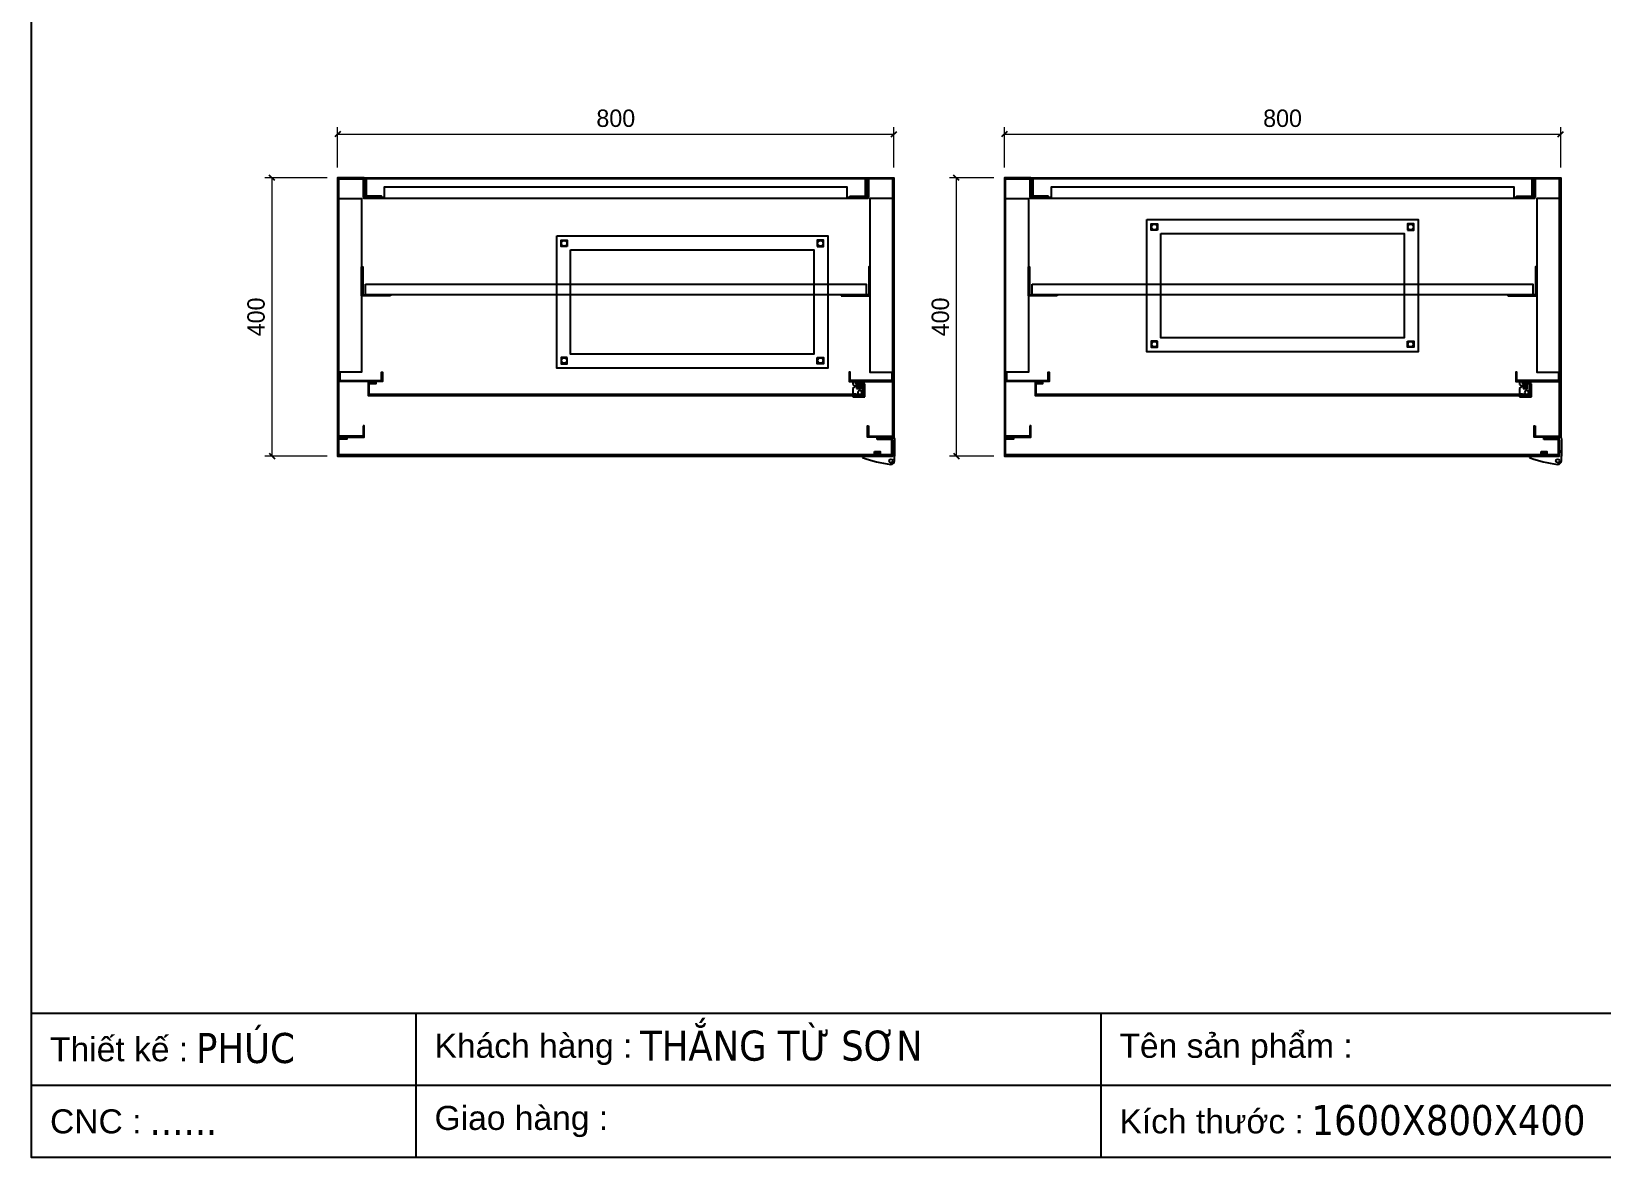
# Model space of a CAD drawing. Header units: millimetres. Extents: x 0 to 5132, y 0 to 3629.
# Drawn here: x 0 to 2258, y 0 to 1619 of the extents above; entities that cross this region are included whole.
import ezdxf
from ezdxf.enums import TextEntityAlignment as Align

# ---------------------------------------------------------------- set-up
doc = ezdxf.new("R2010")
doc.units = ezdxf.units.MM
doc.layers.add('DIM', color=253, linetype='Continuous')
doc.styles.add('Arial', font='arial.ttf')
doc.styles.add('Tahoma (Input Text)', font='tahoma.ttf')
doc.dimstyles.new('Dim-25', dxfattribs={"dimtxt": 25, "dimasz": 8, "dimexe": 10, "dimexo": 15, "dimgap": 10, "dimtad": 1, "dimdec": 0, "dimtxsty": 'Standard', "dimblk": 'OBLIQUE', "dimcen": 10, "dimclrd": 5, "dimclre": 5, "dimclrt": 3, "dimazin": 3, "dimtfac": 1, "dimtdec": 0, "dimtmove": 0, "dimatfit": 3, "dimldrblk": 'OBLIQUE', "dimlwd": 9, "dimlwe": 9})

# ---------------------------------------------------------------- blocks, each defined once
blk = doc.blocks.new('khungtenAsean2')
at = {"color": 7}
for p, q in [((2970, -1980), (0, -1980)), ((320, -1980), (320, -2100)), ((890, -1980), (890, -2100)), ((2020, -2040), (0, -2040))]:
    blk.add_line(p, q, dxfattribs=at)
blk.add_lwpolyline([(0, 0), (2970, 0), (2970, -2100), (0, -2100)], close=True, dxfattribs=at)
at = {"color": 2, "char_height": 20, "width": 917.634, "attachment_point": 4, "style": 'Arial'}
for s, insert in [('  Thiết kế :', (0, -2010)), ('  Khách hàng :', (320, -2010)), ('  Tên sản phẩm :', (890, -2010)), ('  CNC :', (0, -2070)), ('  Giao hàng :', (320, -2070)), ('  Kích thước :', (890, -2070))]:
    blk.add_mtext(s, dxfattribs=dict(at, insert=insert))
at = {"color": 1, "style": 'Tahoma (Input Text)', "flags": 8}
for tag, p in [('#01', (137.1, -2021.3)), ('#03', (506.6, -2019.3)), ('#05', (1106.6, -2021.3)), ('#07', (1834.7, -2021.3)), ('#09', (2146.7, -2021.3)), ('#02', (98.5, -2081.3)), ('#04', (486.1, -2081.3)), ('#06', (1065.3, -2081.3)), ('#08', (1817.4, -2081.3)), ('#10', (2146.7, -2081.3))]:
    blk.add_attdef(tag, p, '', height=25, dxfattribs=at)
blk.add_attdef('#11', text='', height=25, dxfattribs=at).set_placement((2915, -2067.3), align=Align.CENTER)
blk = doc.blocks.new('HL003-2-3')
h = blk.add_hatch()
h.set_pattern_fill('ANSI31', color=2, scale=0.5, style=0)
h.set_pattern_definition([(45, (8435.407, 86016.9664), (-1.122532015, 1.122532015), [])])
h.paths.add_polyline_path([(11, 10), (5, 10), (5, 0), (11, 0)])
at = {"color": 1}
for p, q in [((0, 22), (17, 22)), ((0, 20), (0, 22)), ((0, 20), (15, 20)), ((4, 18), (0, 18)), ((0, 10), (0, 18)), ((0, 10), (8, 3)), ((0, 4), (3.4, 7)), ((0, 0), (0, 4)), ((16, 0), (0, 0)), ((4, 20), (4, 18)), ((17, 3), (8, 3)), ((15, 20), (15, 3)), ((16, 3), (16, 0)), ((17, 22), (17, 3))]:
    blk.add_line(p, q, dxfattribs=at)
at = {"color": 2}
blk.add_lwpolyline([(5, 10), (11, 10), (11, 0), (5, 0)], close=True, dxfattribs=at)
at = {"color": 1}
blk.add_circle((10, 16), 3, dxfattribs=at)
blk.add_circle((10, 16), 3, dxfattribs=at)
blk = doc.blocks.new('HL044-1.3-B')
h = blk.add_hatch()
h.set_pattern_fill('ANSI31', color=1, scale=0.3, style=0)
h.set_pattern_definition([(45, (-80982.31925, -42991.2648), (-0.673519209, 0.673519209), [])])
h.paths.add_polyline_path([(-15.5, 27), (-15.5, 24), (-9.5, 24), (-9.5, 27)])
at = {"color": 1}
for p, q in [((-22, 24), (-22, 27)), ((-22, 27), (1, 27)), ((-1, 24), (-22, 24)), ((-15.5, 24), (-15.5, 27)), ((-9.5, 24), (-9.5, 27)), ((0, 23), (0, 0)), ((3, 25), (3, 0)), ((0, 0), (-43, 0)), ((-43, 0), (-43, -2)), ((-25, 6.5), (-25, 0)), ((-25, 6.5), (-19, 5.9)), ((-25, 5.5), (-19, 4.9)), ((-25, 4.5), (-19, 3.9)), ((-25, 3.5), (-19, 2.9)), ((-25, 2.5), (-19, 1.9)), ((-25, 1.5), (-19, 0.9)), ((-25, 0.5), (-19.7, 0)), ((-19, 6.5), (-19, 0)), ((0, 7.5), (3, 7.5)), ((0, 6), (3, 6)), ((3, -6.5), (3, 0))]:
    blk.add_line(p, q, dxfattribs=at)
blk.add_lwpolyline([(-26, 6.5), (-18, 6.5), (-18, 0), (-26, 0)], close=True, dxfattribs=at)
blk.add_circle((-2.3, -7), 2.55, dxfattribs=at)
for centre, radius, start, end in [((-1, 23), 1, 0, 90), ((1, 25), 2, 0, 90), ((15.4, 147.7), 160.7, 248.6705, 263.5901), ((-2.5, -6.5), 5.5, 270, 0)]:
    blk.add_arc(centre, radius, start, end, dxfattribs=at)
blk = doc.blocks.new('*D12')
at = {"color": 0, "linetype": 'ByBlock', "lineweight": -2}
for p, q in [((349.9, 1404.7), (341.9, 1412.7)), ((341.9, 1012.7), (349.9, 1004.7))]:
    blk.add_line(p, q, dxfattribs=at)
at = {"layer": 'Defpoints', "color": 0, "ltscale": 3, "transparency": 16777216}
for p in [(440.4, 1408.7), (345.9, 1008.7), (440.4, 1008.7)]:
    blk.add_point(p, dxfattribs=at)
at = {"layer": 'DIM', "color": 5, "lineweight": 9, "ltscale": 3, "transparency": 16777216}
for p, q in [((425.4, 1408.7), (335.9, 1408.7)), ((345.9, 1408.7), (345.9, 1008.7)), ((425.4, 1008.7), (335.9, 1008.7))]:
    blk.add_line(p, q, dxfattribs=at)
at = {"layer": 'DIM', "color": 3, "ltscale": 3, "transparency": 16777216, "insert": (323.2, 1208.7), "char_height": 25, "attachment_point": 5, "rotation": 90}
blk.add_mtext('400', dxfattribs=at)
blk = doc.blocks.new('_Oblique')
at = {"color": 0, "linetype": 'ByBlock', "lineweight": -2}
blk.add_line((-0.5, -0.5), (0.5, 0.5), dxfattribs=at)
blk = doc.blocks.new('*D16')
at = {"color": 0, "linetype": 'ByBlock', "lineweight": -2}
for p, q in [((444.4, 1475.5), (436.4, 1467.5)), ((1236.4, 1467.5), (1244.4, 1475.5))]:
    blk.add_line(p, q, dxfattribs=at)
at = {"layer": 'Defpoints', "color": 0, "ltscale": 3, "transparency": 16777216}
for p in [(1240.4, 1471.5), (440.4, 1408.7), (1240.4, 1408.7)]:
    blk.add_point(p, dxfattribs=at)
at = {"layer": 'DIM', "color": 5, "lineweight": 9, "ltscale": 3, "transparency": 16777216}
for p, q in [((440.4, 1423.7), (440.4, 1481.5)), ((440.4, 1471.5), (1240.4, 1471.5)), ((1240.4, 1423.7), (1240.4, 1481.5))]:
    blk.add_line(p, q, dxfattribs=at)
at = {"layer": 'DIM', "color": 3, "ltscale": 3, "transparency": 16777216, "insert": (840.4, 1494.2), "char_height": 25, "attachment_point": 5}
blk.add_mtext('800', dxfattribs=at)
blk = doc.blocks.new('*D17')
at = {"color": 0, "linetype": 'ByBlock', "lineweight": -2}
for p, q in [((1334.1, 1404.7), (1326.1, 1412.7)), ((1326.1, 1012.7), (1334.1, 1004.7))]:
    blk.add_line(p, q, dxfattribs=at)
at = {"layer": 'Defpoints', "color": 0, "ltscale": 3, "transparency": 16777216}
for p in [(1399.3, 1408.7), (1330.1, 1008.7), (1399.3, 1008.7)]:
    blk.add_point(p, dxfattribs=at)
at = {"layer": 'DIM', "color": 5, "lineweight": 9, "ltscale": 3, "transparency": 16777216}
for p, q in [((1384.3, 1408.7), (1320.1, 1408.7)), ((1330.1, 1408.7), (1330.1, 1008.7)), ((1384.3, 1008.7), (1320.1, 1008.7))]:
    blk.add_line(p, q, dxfattribs=at)
at = {"layer": 'DIM', "color": 3, "ltscale": 3, "transparency": 16777216, "insert": (1307.3, 1208.7), "char_height": 25, "attachment_point": 5, "rotation": 90}
blk.add_mtext('400', dxfattribs=at)
blk = doc.blocks.new('*D18')
at = {"color": 0, "linetype": 'ByBlock', "lineweight": -2}
for p, q in [((1403.3, 1475.5), (1395.3, 1467.5)), ((2195.3, 1467.5), (2203.3, 1475.5))]:
    blk.add_line(p, q, dxfattribs=at)
at = {"layer": 'Defpoints', "color": 0, "ltscale": 3, "transparency": 16777216}
for p in [(2199.3, 1471.5), (1399.3, 1408.7), (2199.3, 1408.7)]:
    blk.add_point(p, dxfattribs=at)
at = {"layer": 'DIM', "color": 5, "lineweight": 9, "ltscale": 3, "transparency": 16777216}
for p, q in [((1399.3, 1423.7), (1399.3, 1481.5)), ((1399.3, 1471.5), (2199.3, 1471.5)), ((2199.3, 1423.7), (2199.3, 1481.5))]:
    blk.add_line(p, q, dxfattribs=at)
at = {"layer": 'DIM', "color": 3, "ltscale": 3, "transparency": 16777216, "insert": (1799.3, 1494.2), "char_height": 25, "attachment_point": 5}
blk.add_mtext('800', dxfattribs=at)

msp = doc.modelspace()

# ---------------------------------------------------------------- linework, layer by layer
for points in [[(476.9, 1052.2), (476.9, 1037.2), (441.9, 1037.2), (441.9, 1407.2), (476.9, 1407.2), (476.9, 1380.7), (503.4, 1380.7), (503.4, 1382.2), (478.4, 1382.2), (478.4, 1408.7), (440.4, 1408.7), (440.4, 1035.7), (478.4, 1035.7), (478.4, 1052.2)], [(1199.4, 1382.2), (1199.4, 1407.2), (481.4, 1407.2), (481.4, 1382.2), (479.9, 1382.2), (479.9, 1408.7), (1200.9, 1408.7), (1200.9, 1382.2)], [(1203.9, 1052.2), (1203.9, 1037.2), (1238.9, 1037.2), (1238.9, 1407.2), (1203.9, 1407.2), (1203.9, 1380.7), (1177.4, 1380.7), (1177.4, 1382.2), (1202.4, 1382.2), (1202.4, 1408.7), (1240.4, 1408.7), (1240.4, 1035.7), (1202.4, 1035.7), (1202.4, 1052.2)], [(1435.8, 1052.2), (1435.8, 1037.2), (1400.8, 1037.2), (1400.8, 1407.2), (1435.8, 1407.2), (1435.8, 1380.7), (1462.3, 1380.7), (1462.3, 1382.2), (1437.3, 1382.2), (1437.3, 1408.7), (1399.3, 1408.7), (1399.3, 1035.7), (1437.3, 1035.7), (1437.3, 1052.2)], [(2158.3, 1382.2), (2158.3, 1407.2), (1440.3, 1407.2), (1440.3, 1382.2), (1438.8, 1382.2), (1438.8, 1408.7), (2159.8, 1408.7), (2159.8, 1382.2)], [(2162.8, 1052.2), (2162.8, 1037.2), (2197.8, 1037.2), (2197.8, 1407.2), (2162.8, 1407.2), (2162.8, 1380.7), (2136.3, 1380.7), (2136.3, 1382.2), (2161.3, 1382.2), (2161.3, 1408.7), (2199.3, 1408.7), (2199.3, 1035.7), (2161.3, 1035.7), (2161.3, 1052.2)], [(441.9, 1379.2), (474.9, 1379.2), (474.9, 1129.2), (441.9, 1129.2)], [(1238.9, 1379.2), (1205.9, 1379.2), (1205.9, 1129.2), (1238.9, 1129.2)], [(1400.8, 1379.2), (1433.8, 1379.2), (1433.8, 1129.2), (1400.8, 1129.2)], [(2197.8, 1379.2), (2164.8, 1379.2), (2164.8, 1129.2), (2197.8, 1129.2)], [(443.4, 1129.2), (443.4, 1117.2), (503.4, 1117.2), (503.4, 1129.2), (504.9, 1129.2), (504.9, 1115.7), (441.9, 1115.7), (441.9, 1129.2)], [(1237.4, 1129.2), (1237.4, 1117.2), (1177.4, 1117.2), (1177.4, 1129.2), (1175.9, 1129.2), (1175.9, 1115.7), (1238.9, 1115.7), (1238.9, 1129.2)], [(1402.3, 1129.2), (1402.3, 1117.2), (1462.3, 1117.2), (1462.3, 1129.2), (1463.8, 1129.2), (1463.8, 1115.7), (1400.8, 1115.7), (1400.8, 1129.2)], [(2196.3, 1129.2), (2196.3, 1117.2), (2136.3, 1117.2), (2136.3, 1129.2), (2134.8, 1129.2), (2134.8, 1115.7), (2197.8, 1115.7), (2197.8, 1129.2)], [(1184.9, 1113.2), (1194.9, 1113.2), (1194.9, 1097.2), (485.9, 1097.2), (485.9, 1113.2), (495.9, 1113.2), (495.9, 1114.7), (484.4, 1114.7), (484.4, 1095.7), (1196.4, 1095.7), (1196.4, 1114.7), (1184.9, 1114.7)], [(2143.8, 1113.2), (2153.8, 1113.2), (2153.8, 1097.2), (1444.8, 1097.2), (1444.8, 1113.2), (1454.8, 1113.2), (1454.8, 1114.7), (1443.3, 1114.7), (1443.3, 1095.7), (2155.3, 1095.7), (2155.3, 1114.7), (2143.8, 1114.7)], [(1224.9, 1033.2), (1236.9, 1033.2), (1236.9, 1010.2), (441.9, 1010.2), (441.9, 1033.2), (453.9, 1033.2), (453.9, 1034.7), (440.4, 1034.7), (440.4, 1008.7), (1238.4, 1008.7), (1238.4, 1034.7), (1224.9, 1034.7)], [(2183.8, 1033.2), (2195.8, 1033.2), (2195.8, 1010.2), (1400.8, 1010.2), (1400.8, 1033.2), (1412.8, 1033.2), (1412.8, 1034.7), (1399.3, 1034.7), (1399.3, 1008.7), (2197.3, 1008.7), (2197.3, 1034.7), (2183.8, 1034.7)]]:
    msp.add_lwpolyline(points, close=True)
at = {"color": 251}
for points in [[(1172.9, 1380.7), (1202.9, 1380.7), (1202.9, 1379.2), (477.9, 1379.2), (477.9, 1380.7), (507.9, 1380.7), (507.9, 1395.7), (1172.9, 1395.7), (1172.9, 1380.7)], [(2131.8, 1380.7), (2161.8, 1380.7), (2161.8, 1379.2), (1436.8, 1379.2), (1436.8, 1380.7), (1466.8, 1380.7), (1466.8, 1395.7), (2131.8, 1395.7), (2131.8, 1380.7)]]:
    msp.add_lwpolyline(points, dxfattribs=at)
at = {"color": 7}
for points in [[(1604.3, 1348.7), (1994.3, 1348.7), (1994.3, 1158.7), (1604.3, 1158.7)], [(755.4, 1325.2), (1145.4, 1325.2), (1145.4, 1135.2), (755.4, 1135.2)]]:
    msp.add_lwpolyline(points, close=True, dxfattribs=at)
at = {"color": 2}
for points in [[(1619.5, 1333.5), (1610.5, 1333.5), (1610.5, 1342.5), (1619.5, 1342.5)], [(1979, 1333.5), (1988, 1333.5), (1988, 1342.5), (1979, 1342.5)], [(770.7, 1310), (761.7, 1310), (761.7, 1319), (770.7, 1319)], [(1130.2, 1310), (1139.2, 1310), (1139.2, 1319), (1130.2, 1319)], [(1624.3, 1328.7), (1974.3, 1328.7), (1974.3, 1178.7), (1624.3, 1178.7)], [(775.4, 1305.2), (1125.4, 1305.2), (1125.4, 1155.2), (775.4, 1155.2)], [(1619.5, 1174), (1610.5, 1174), (1610.5, 1165), (1619.5, 1165)], [(1979, 1174), (1988, 1174), (1988, 1165), (1979, 1165)], [(770.7, 1150.5), (761.7, 1150.5), (761.7, 1141.5), (770.7, 1141.5)], [(1130.2, 1150.5), (1139.2, 1150.5), (1139.2, 1141.5), (1130.2, 1141.5)]]:
    msp.add_lwpolyline(points, close=True, dxfattribs=at)
at = {"color": 251}
for points in [[(516.4, 1239.2), (474.9, 1239.2), (474.9, 1280.7), (476.4, 1280.7), (476.4, 1240.7), (516.4, 1240.7)], [(1164.4, 1239.2), (1205.9, 1239.2), (1205.9, 1280.7), (1204.4, 1280.7), (1204.4, 1240.7), (1164.4, 1240.7)], [(1475.3, 1239.2), (1433.8, 1239.2), (1433.8, 1280.7), (1435.3, 1280.7), (1435.3, 1240.7), (1475.3, 1240.7)], [(2123.3, 1239.2), (2164.8, 1239.2), (2164.8, 1280.7), (2163.3, 1280.7), (2163.3, 1240.7), (2123.3, 1240.7)], [(480.4, 1255.7), (1200.4, 1255.7), (1200.4, 1240.7), (480.4, 1240.7)], [(1439.3, 1255.7), (2159.3, 1255.7), (2159.3, 1240.7), (1439.3, 1240.7)]]:
    msp.add_lwpolyline(points, close=True, dxfattribs=at)
at = {"color": 7}
for centre in [(1615, 1338), (1983.5, 1338), (766.2, 1314.5), (1134.7, 1314.5), (1615, 1169.5), (1983.5, 1169.5), (766.2, 1146), (1134.7, 1146)]:
    msp.add_circle(centre, 4, dxfattribs=at)

# ---------------------------------------------------------------- block references
ref = msp.add_blockref('khungtenAsean2', (0, 3628.8), dxfattribs=dict(xscale=1.728000000002793, yscale=1.728000000002793, zscale=1.728000000002793))
ref.add_attrib('#06', '1600X800X400', (1840.9, 32.4), dxfattribs={"color": 1, "height": 43.2, "style": 'Tahoma (Input Text)'})
ref.add_attrib('#03', 'THẮNG TỪ SƠN', (875.4, 139.4), dxfattribs={"color": 1, "height": 43.2, "style": 'Tahoma (Input Text)'})
ref.add_attrib('#02', '......', (170.1, 32.4), dxfattribs={"color": 1, "height": 43.2, "style": 'Tahoma (Input Text)'})
ref.add_attrib('#01', 'PHÚC', (236.8, 136), dxfattribs={"color": 1, "height": 43.2, "style": 'Tahoma (Input Text)'})
at = {"xscale": -1, "rotation": 180}
for p in [(1181.4, 1115.7), (2140.3, 1115.7)]:
    msp.add_blockref('HL003-2-3', p, dxfattribs=at)
for p in [(1238.4, 1008.7), (2197.3, 1008.7)]:
    msp.add_blockref('HL044-1.3-B', p)

# ---------------------------------------------------------------- dimensions: what is measured, and where the dimension line sits
at = {"layer": 'DIM', "color": 7, "ltscale": 3}
for base, p1, p2, picture, middle in [((1240.4, 1471.5), (440.4, 1408.7), (1240.4, 1408.7), '*D16', (840.4, 1494.2)), ((2199.3, 1471.5), (1399.3, 1408.7), (2199.3, 1408.7), '*D18', (1799.3, 1494.2))]:
    dim = msp.add_linear_dim(base=base, p1=p1, p2=p2, dimstyle='Dim-25', dxfattribs=at)
    dim.commit()
    dim.dimension.update_dxf_attribs({"geometry": picture, "text_midpoint": middle})
dim = msp.add_linear_dim(base=(345.9, 1008.7), p1=(440.4, 1408.7), p2=(440.4, 1008.7), angle=90, dimstyle='Dim-25', dxfattribs=at)
dim.commit()
dim.dimension.update_dxf_attribs({"geometry": '*D12', "text_midpoint": (323.2, 1208.7)})
dim = msp.add_linear_dim(base=(1330.1, 1008.7), p1=(1399.3, 1408.7), p2=(1399.3, 1008.7), angle=90, dimstyle='Dim-25', dxfattribs=at)
dim.commit()
dim.dimension.update_dxf_attribs({"geometry": '*D17', "text_midpoint": (1330.1, 1208.7), "dimtype": 160})

doc.saveas('drawing.dxf')
